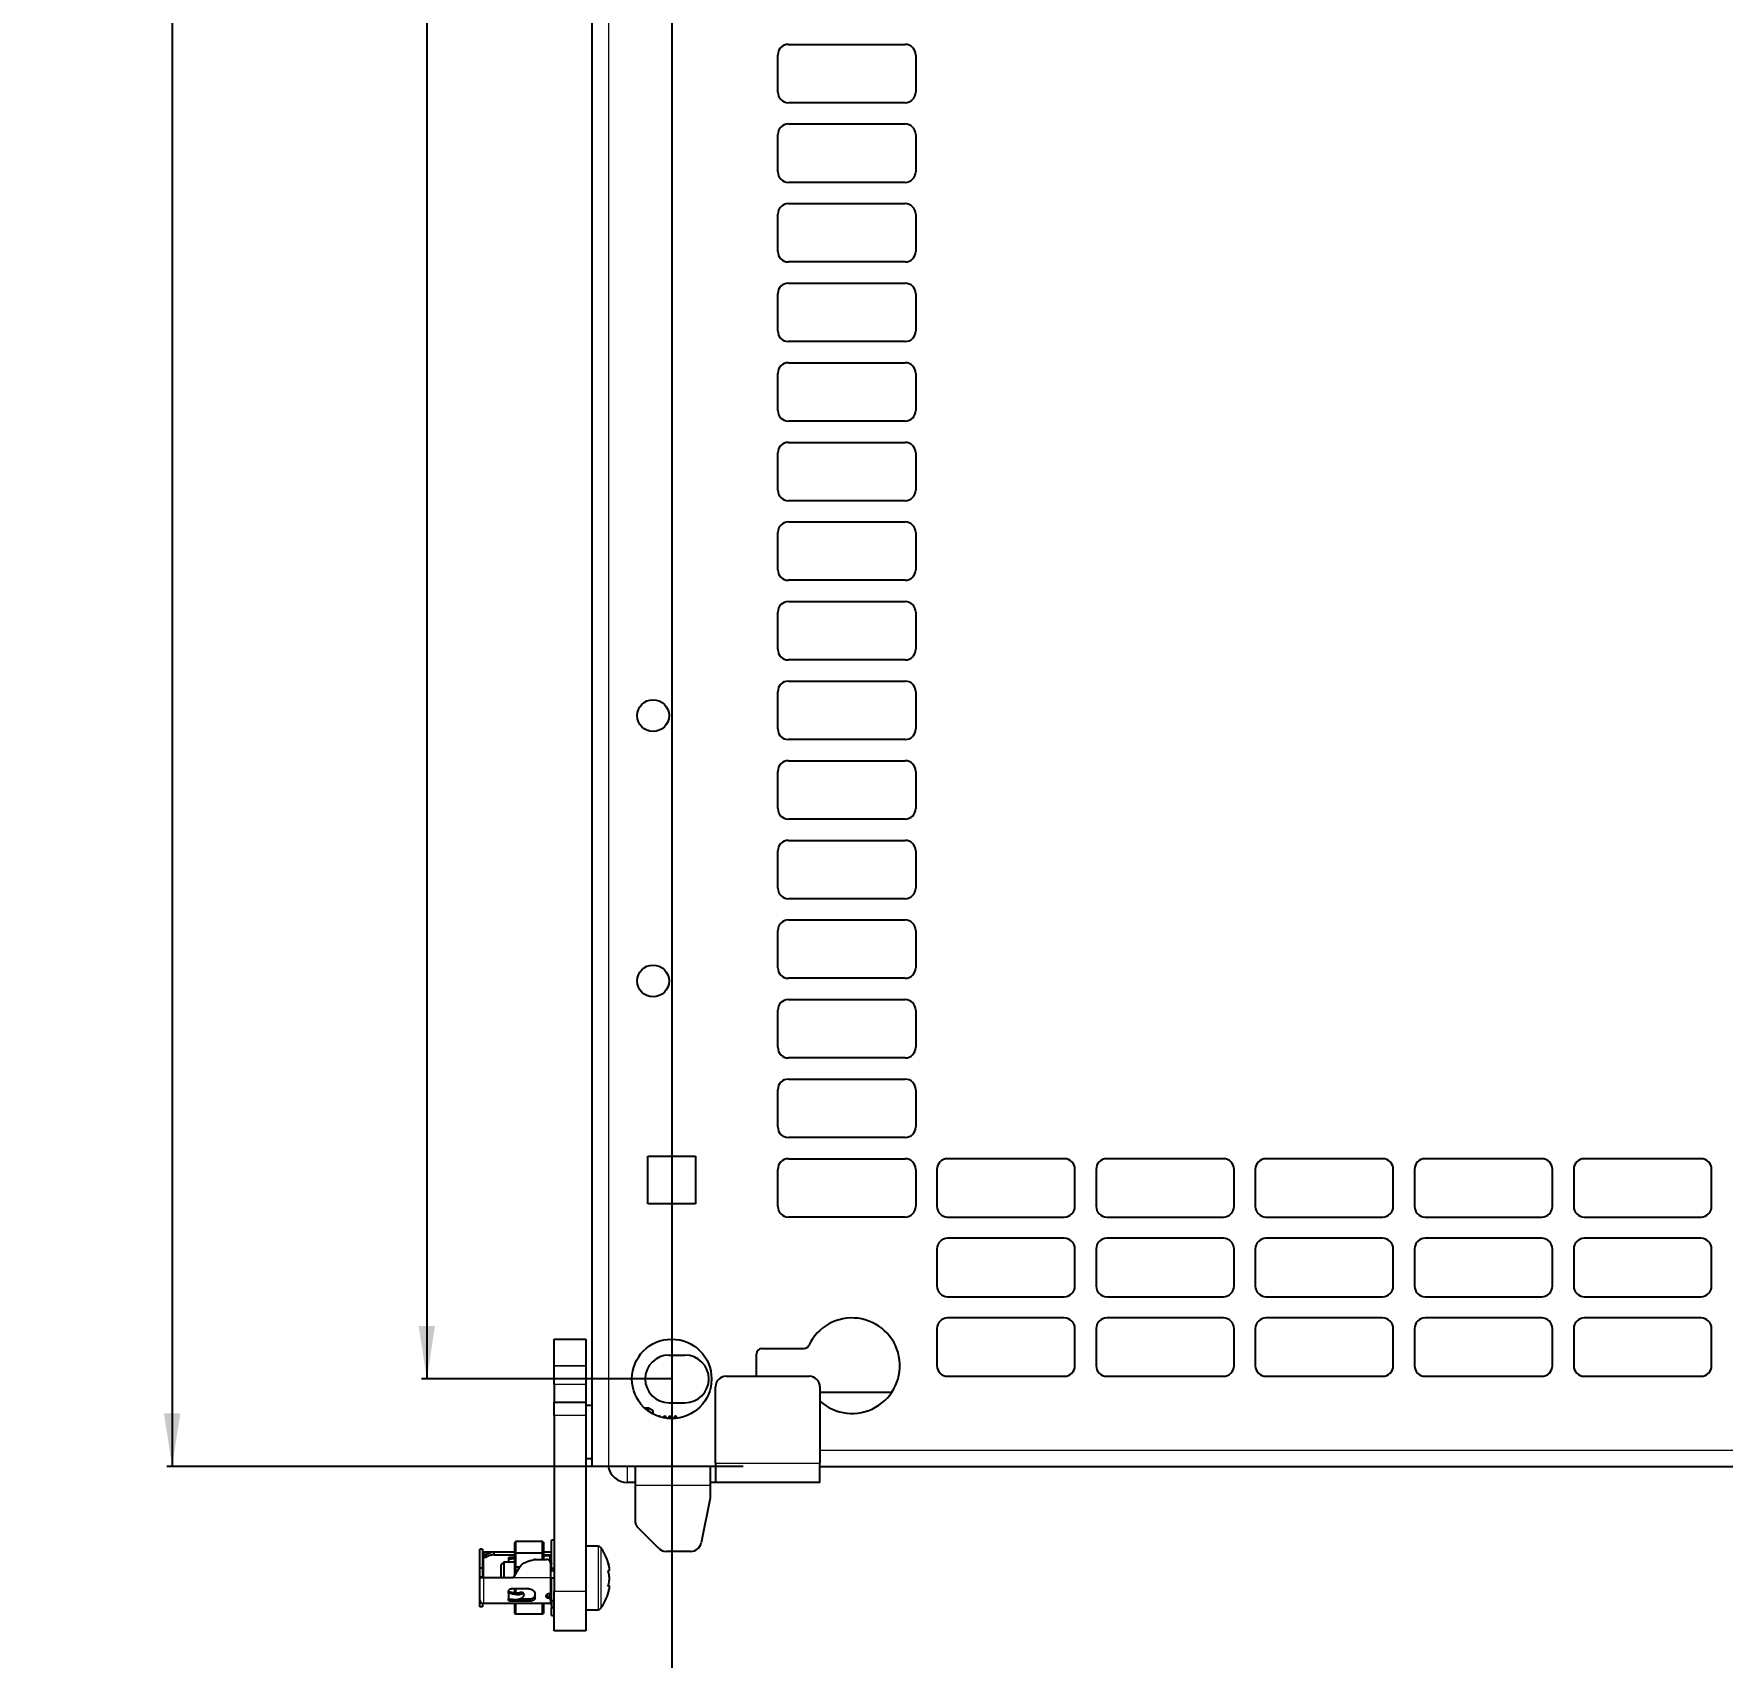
# Model space of a CAD drawing. Header units: millimetres. Extents: x -620 to 849, y 148 to 1992.
# Drawn here: x -620.1 to -301.9, y 337.1 to 643.1 of the extents above; entities that cross this region are included whole.
import ezdxf

# ---------------------------------------------------------------- set-up
doc = ezdxf.new("R2010")
doc.units = ezdxf.units.MM
doc.layers.add('FORMAT', color=7, linetype='Continuous')
doc.styles.add('SLDTEXTSTYLE0', font='TXT', dxfattribs={"width": 0.75})
doc.dimstyles.new('SLDDIMSTYLE0', dxfattribs={"dimtxt": 20, "dimasz": 10, "dimexe": 0, "dimexo": 0.0625, "dimgap": 5, "dimtad": 2, "dimdec": 1, "dimrnd": 1e-09, "dimzin": 12, "dimdsep": 46, "dimtxsty": 'SLDTEXTSTYLE0', "dimsah": 1, "dimcen": 0.09, "dimadec": 0, "dimazin": 3, "dimtfac": 1, "dimtofl": 0, "dimtmove": 0, "dimatfit": 3, "dimfxl": 0, "dimfrac": 2, "dimtolj": 1, "dimtzin": 12, "dimarcsym": 0})

# ---------------------------------------------------------------- blocks, each defined once
blk = doc.blocks.new('_D')
at = {"layer": 'FORMAT'}
for p, q in [((-486.4, 1856.06), (-595.04, 1856.06)), ((-594.04, 1856.06), (-594.04, 373.04)), ((-486.4, 373.04), (-595.04, 373.04))]:
    blk.add_line(p, q, dxfattribs=at)
for points in [[(-594.04, 1856.06), (-595.58, 1846.06), (-592.5, 1846.06)], [(-594.04, 373.04), (-592.5, 383.04), (-595.58, 383.04)]]:
    blk.add_solid(points, dxfattribs=at)
at = {"layer": 'FORMAT', "insert": (-619.82, 1085), "char_height": 20, "attachment_point": 1, "rotation": 90, "style": 'SLDTEXTSTYLE0'}
blk.add_mtext('1483', dxfattribs=at)
blk = doc.blocks.new('_D_4')
at = {"layer": 'FORMAT'}
for p, q in [((-499.89, 1114.54), (-499.89, 299.05)), ((-43.89, 1114.54), (-43.89, 299.05)), ((-499.89, 300.05), (-43.89, 300.05))]:
    blk.add_line(p, q, dxfattribs=at)
for points in [[(-499.89, 300.05), (-489.89, 298.51), (-489.89, 301.59)], [(-43.89, 300.05), (-53.89, 301.59), (-53.89, 298.51)]]:
    blk.add_solid(points, dxfattribs=at)
at = {"layer": 'FORMAT', "insert": (-294.06, 325.83), "char_height": 20, "attachment_point": 1, "style": 'SLDTEXTSTYLE0'}
blk.add_mtext('456', dxfattribs=at)
blk = doc.blocks.new('_D_5')
at = {"layer": 'FORMAT'}
for p, q in [((-499.9, 1839.55), (-547.04, 1839.55)), ((-546.04, 1839.55), (-546.04, 389.55)), ((-499.9, 389.55), (-547.04, 389.55))]:
    blk.add_line(p, q, dxfattribs=at)
for points in [[(-546.04, 1839.55), (-547.58, 1829.55), (-544.5, 1829.55)], [(-546.04, 389.55), (-544.5, 399.55), (-547.58, 399.55)]]:
    blk.add_solid(points, dxfattribs=at)
at = {"layer": 'FORMAT', "insert": (-571.82, 1085), "char_height": 20, "attachment_point": 1, "rotation": 90, "style": 'SLDTEXTSTYLE0'}
blk.add_mtext('1450', dxfattribs=at)

msp = doc.modelspace()

# ---------------------------------------------------------------- linework, layer by layer
at = {"color": 7, "linetype": 'Continuous', "lineweight": 25}
for p, q in [((-514.89, 373.05), (-514.89, 1856.05)), ((-477.89, 641.05), (-455.89, 641.05)), ((-479.89, 632.05), (-479.89, 639.05)), ((-453.89, 639.05), (-453.89, 632.05)), ((-455.89, 630.05), (-477.89, 630.05)), ((-479.89, 617.05), (-479.89, 624.05)), ((-477.89, 626.05), (-455.89, 626.05)), ((-453.89, 624.05), (-453.89, 617.05)), ((-455.89, 615.05), (-477.89, 615.05)), ((-477.89, 611.05), (-455.89, 611.05)), ((-479.89, 602.05), (-479.89, 609.05)), ((-453.89, 609.05), (-453.89, 602.05)), ((-455.89, 600.05), (-477.89, 600.05)), ((-477.89, 596.05), (-455.89, 596.05)), ((-479.89, 587.05), (-479.89, 594.05)), ((-453.89, 594.05), (-453.89, 587.05)), ((-455.89, 585.05), (-477.89, 585.05)), ((-477.89, 581.05), (-455.89, 581.05)), ((-479.89, 572.05), (-479.89, 579.05)), ((-453.89, 579.05), (-453.89, 572.05)), ((-455.89, 570.05), (-477.89, 570.05)), ((-479.89, 557.05), (-479.89, 564.05)), ((-477.89, 566.05), (-455.89, 566.05)), ((-453.89, 564.05), (-453.89, 557.05)), ((-455.89, 555.05), (-477.89, 555.05)), ((-477.89, 551.05), (-455.89, 551.05)), ((-479.89, 542.05), (-479.89, 549.05)), ((-453.89, 549.05), (-453.89, 542.05)), ((-455.89, 540.05), (-477.89, 540.05)), ((-477.89, 536.05), (-455.89, 536.05)), ((-479.89, 527.05), (-479.89, 534.05)), ((-453.89, 534.05), (-453.89, 527.05)), ((-455.89, 525.05), (-477.89, 525.05)), ((-479.89, 512.05), (-479.89, 519.05)), ((-477.89, 521.05), (-455.89, 521.05)), ((-453.89, 519.05), (-453.89, 512.05)), ((-455.89, 510.05), (-477.89, 510.05)), ((-477.89, 506.05), (-455.89, 506.05)), ((-479.89, 497.05), (-479.89, 504.05)), ((-453.89, 504.05), (-453.89, 497.05)), ((-455.89, 495.05), (-477.89, 495.05)), ((-477.89, 491.05), (-455.89, 491.05)), ((-479.89, 482.05), (-479.89, 489.05)), ((-453.89, 489.05), (-453.89, 482.05)), ((-455.89, 480.05), (-477.89, 480.05)), ((-477.89, 476.05), (-455.89, 476.05)), ((-479.89, 467.05), (-479.89, 474.05)), ((-453.89, 474.05), (-453.89, 467.05)), ((-455.89, 465.05), (-477.89, 465.05)), ((-479.89, 452.05), (-479.89, 459.05)), ((-477.89, 461.05), (-455.89, 461.05)), ((-453.89, 459.05), (-453.89, 452.05)), ((-455.89, 450.05), (-477.89, 450.05)), ((-477.89, 446.05), (-455.89, 446.05)), ((-479.89, 437.05), (-479.89, 444.05)), ((-453.89, 444.05), (-453.89, 437.05)), ((-455.89, 435.05), (-477.89, 435.05)), ((-504.39, 431.55), (-495.39, 431.55)), ((-504.39, 422.55), (-504.39, 431.55)), ((-495.39, 431.55), (-495.39, 422.55)), ((-477.89, 431.05), (-455.89, 431.05)), ((-425.89, 431.05), (-447.89, 431.05)), ((-395.89, 431.05), (-417.89, 431.05)), ((-365.89, 431.05), (-387.89, 431.05)), ((-335.89, 431.05), (-357.89, 431.05)), ((-305.89, 431.05), (-327.89, 431.05)), ((-479.89, 422.05), (-479.89, 429.05)), ((-453.89, 429.05), (-453.89, 422.05)), ((-449.89, 429.05), (-449.89, 422.05)), ((-423.89, 422.05), (-423.89, 429.05)), ((-419.89, 429.05), (-419.89, 422.05)), ((-393.89, 422.05), (-393.89, 429.05)), ((-389.89, 429.05), (-389.89, 422.05)), ((-363.89, 422.05), (-363.89, 429.05)), ((-359.89, 429.05), (-359.89, 422.05)), ((-333.89, 422.05), (-333.89, 429.05)), ((-329.89, 429.05), (-329.89, 422.05)), ((-303.89, 422.05), (-303.89, 429.05)), ((-495.39, 422.55), (-504.39, 422.55)), ((-455.89, 420.05), (-477.89, 420.05)), ((-447.89, 420.05), (-425.89, 420.05)), ((-417.89, 420.05), (-395.89, 420.05)), ((-387.89, 420.05), (-365.89, 420.05)), ((-357.89, 420.05), (-335.89, 420.05)), ((-327.89, 420.05), (-305.89, 420.05)), ((-449.89, 414.05), (-449.89, 407.05)), ((-425.89, 416.05), (-447.89, 416.05)), ((-423.89, 407.05), (-423.89, 414.05)), ((-419.89, 414.05), (-419.89, 407.05)), ((-395.89, 416.05), (-417.89, 416.05)), ((-393.89, 407.05), (-393.89, 414.05)), ((-389.89, 414.05), (-389.89, 407.05)), ((-365.89, 416.05), (-387.89, 416.05)), ((-363.89, 407.05), (-363.89, 414.05)), ((-359.89, 414.05), (-359.89, 407.05)), ((-335.89, 416.05), (-357.89, 416.05)), ((-333.89, 407.05), (-333.89, 414.05)), ((-329.89, 414.05), (-329.89, 407.05)), ((-305.89, 416.05), (-327.89, 416.05)), ((-303.89, 407.05), (-303.89, 414.05)), ((-447.89, 405.05), (-425.89, 405.05)), ((-417.89, 405.05), (-395.89, 405.05)), ((-387.89, 405.05), (-365.89, 405.05)), ((-357.89, 405.05), (-335.89, 405.05)), ((-327.89, 405.05), (-305.89, 405.05)), ((-425.89, 401.05), (-447.89, 401.05)), ((-395.89, 401.05), (-417.89, 401.05)), ((-365.89, 401.05), (-387.89, 401.05)), ((-335.89, 401.05), (-357.89, 401.05)), ((-305.89, 401.05), (-327.89, 401.05)), ((-449.89, 399.05), (-449.89, 392.05)), ((-423.89, 392.05), (-423.89, 399.05)), ((-419.89, 399.05), (-419.89, 392.05)), ((-393.89, 392.05), (-393.89, 399.05)), ((-389.89, 399.05), (-389.89, 392.05)), ((-363.89, 392.05), (-363.89, 399.05)), ((-359.89, 399.05), (-359.89, 392.05)), ((-333.89, 392.05), (-333.89, 399.05)), ((-329.89, 399.05), (-329.89, 392.05)), ((-303.89, 392.05), (-303.89, 399.05)), ((-522.04, 397.05), (-516.04, 397.05)), ((-522.04, 392.05), (-522.04, 397.05)), ((-516.04, 397.05), (-516.04, 392.05)), ((-482.89, 395.29), (-474.94, 395.29)), ((-522.04, 388.51), (-522.04, 392.05)), ((-522.04, 392.05), (-522.04, 392.05)), ((-516.04, 392.05), (-516.04, 388.51)), ((-516.04, 392.05), (-516.04, 392.05)), ((-500.39, 394.05), (-497.39, 394.05)), ((-483.89, 390.05), (-483.89, 394.29)), ((-522.04, 388.51), (-522.04, 385.16)), ((-516.04, 388.51), (-516.04, 385.16)), ((-489.64, 390.05), (-473.94, 390.05)), ((-447.89, 390.05), (-425.89, 390.05)), ((-417.89, 390.05), (-395.89, 390.05)), ((-387.89, 390.05), (-365.89, 390.05)), ((-357.89, 390.05), (-335.89, 390.05)), ((-327.89, 390.05), (-305.89, 390.05)), ((-522.04, 385.16), (-516.04, 385.16)), ((-522.04, 382.66), (-522.04, 385.16)), ((-516.04, 385.16), (-516.04, 382.66)), ((-491.64, 373.65), (-491.64, 388.05)), ((-471.94, 388.05), (-471.94, 373.65)), ((-471.94, 387.04), (-458.41, 387.04)), ((-522.04, 382.66), (-522.04, 349.55)), ((-514.89, 384.55), (-516.04, 384.55)), ((-516.04, 382.66), (-516.04, 349.55)), ((-504.26, 384.05), (-504.99, 384.05)), ((-503.39, 383.55), (-504.26, 384.05)), ((-504.26, 383.45), (-504.26, 384.05)), ((-503.39, 382.92), (-503.39, 383.55)), ((-502.26, 382.55), (-502.33, 382.46)), ((-502.12, 382.55), (-502.26, 382.55)), ((-502.26, 382.43), (-502.26, 382.55)), ((-501.98, 382.35), (-502.12, 382.55)), ((-502.12, 382.39), (-502.12, 382.55)), ((-501.26, 382.55), (-501.49, 382.22)), ((-501.12, 382.55), (-501.26, 382.55)), ((-501.26, 382.18), (-501.26, 382.55)), ((-500.81, 382.11), (-501.12, 382.55)), ((-501.12, 382.15), (-501.12, 382.55)), ((-500.26, 382.55), (-500.59, 382.08)), ((-500.39, 385.05), (-497.39, 385.05)), ((-500.12, 382.55), (-500.26, 382.55)), ((-500.26, 382.06), (-500.26, 382.55)), ((-499.77, 382.05), (-500.12, 382.55)), ((-500.12, 382.05), (-500.12, 382.55)), ((-499.26, 382.55), (-499.61, 382.06)), ((-499.14, 382.55), (-499.26, 382.55)), ((-499.26, 382.08), (-499.26, 382.55)), ((-498.89, 382.3), (-499.14, 382.55)), ((-499.14, 382.09), (-499.14, 382.55)), ((-498.89, 382.12), (-498.89, 382.3)), ((-516.04, 374.55), (-514.89, 374.55)), ((-511.79, 373.05), (-514.89, 373.05)), ((-506.79, 373.05), (-511.79, 373.05)), ((-506.79, 373.05), (-506.79, 369.45)), ((-492.64, 373.05), (-506.79, 373.05)), ((-492.64, 373.05), (-492.64, 369.45)), ((-491.64, 373.05), (-492.64, 373.05)), ((-491.64, 373.65), (-491.64, 370.05)), ((-471.94, 370.05), (-471.94, 373.65)), ((-471.94, 373.04), (-71.34, 373.04)), ((-506.79, 370.05), (-508.29, 370.05)), ((-506.79, 369.45), (-506.79, 362.88)), ((-491.64, 370.05), (-492.64, 370.05)), ((-492.64, 369.45), (-492.64, 367.05)), ((-471.94, 370.05), (-491.64, 370.05)), ((-492.64, 367.05), (-494.32, 358.66)), ((-502.38, 357.64), (-506.21, 361.46)), ((-535.54, 357.48), (-536.04, 357.48)), ((-536.04, 353.88), (-536.04, 357.48)), ((-535.54, 357.48), (-535.54, 353.88)), ((-533.34, 356.9), (-535.34, 356.9)), ((-534.84, 356.45), (-535.34, 356.45)), ((-535.34, 356.45), (-535.34, 355.99)), ((-534.84, 355.99), (-534.84, 356.45)), ((-533.34, 356.4), (-533.34, 356.9)), ((-529.44, 356.9), (-533.34, 356.9)), ((-529.33, 358.89), (-529.44, 358.67)), ((-529.44, 356.72), (-529.44, 358.67)), ((-529.33, 356.74), (-529.44, 356.72)), ((-529.44, 354.05), (-529.44, 356.72)), ((-529.33, 358.89), (-529.33, 356.74)), ((-524.24, 358.89), (-529.33, 358.89)), ((-529.33, 356.74), (-529.33, 354.05)), ((-524.24, 356.74), (-529.33, 356.74)), ((-524.24, 356.74), (-524.24, 358.89)), ((-524.04, 358.76), (-524.24, 358.89)), ((-524.24, 355.55), (-524.24, 356.74)), ((-524.04, 356.73), (-524.24, 356.74)), ((-524.04, 358.76), (-524.04, 356.73)), ((-522.74, 356.9), (-524.04, 356.9)), ((-524.04, 356.73), (-524.04, 355.55)), ((-522.04, 359.15), (-522.54, 359.15)), ((-522.54, 353.89), (-522.54, 359.15)), ((-513.72, 358.05), (-516.04, 358.05)), ((-496.28, 357.05), (-500.96, 357.05)), ((-535.54, 353.88), (-536.04, 353.88)), ((-536.04, 352.18), (-536.04, 353.88)), ((-535.54, 353.88), (-535.54, 352.18)), ((-535.34, 355.99), (-534.84, 355.99)), ((-533.34, 356.4), (-529.44, 356.4)), ((-531.54, 355.05), (-532.04, 354.55)), ((-532.04, 352.05), (-532.04, 354.55)), ((-529.44, 355.05), (-531.54, 355.05)), ((-531.54, 355.05), (-531.54, 352.05)), ((-530.64, 355.76), (-530.64, 355.59)), ((-530.64, 355.59), (-529.44, 355.71)), ((-530.64, 355.59), (-530.64, 355.05)), ((-530.14, 355.99), (-529.44, 355.99)), ((-528.59, 354.05), (-529.74, 352.05)), ((-529.33, 354.05), (-529.44, 354.05)), ((-529.44, 352.57), (-529.44, 354.05)), ((-528.59, 354.05), (-529.33, 354.05)), ((-529.33, 354.05), (-529.33, 352.77)), ((-525.64, 355.55), (-523.49, 355.55)), ((-524.04, 356.4), (-522.74, 356.4)), ((-522.84, 356.2), (-524.04, 356.2)), ((-522.84, 356.2), (-522.84, 355.17)), ((-522.84, 355.5), (-522.74, 355.5)), ((-522.54, 355.05), (-522.78, 355.05)), ((-522.74, 354.8), (-522.74, 352.05)), ((-522.54, 353.49), (-522.74, 353.5)), ((-522.54, 353.89), (-522.04, 353.89)), ((-522.54, 353.36), (-522.54, 353.89)), ((-522.04, 353.36), (-522.54, 353.36)), ((-511.65, 353.9), (-511.62, 353.9)), ((-535.54, 352.18), (-536.04, 352.18)), ((-536.04, 352.05), (-536.04, 352.18)), ((-535.34, 352.05), (-536.04, 352.05)), ((-536.04, 347.9), (-536.04, 352.05)), ((-535.54, 352.18), (-535.54, 352.05)), ((-529.74, 352.05), (-535.34, 352.05)), ((-522.54, 352.05), (-522.74, 352.05)), ((-522.54, 347.73), (-522.54, 352.05)), ((-522.54, 352.05), (-522.04, 352.05)), ((-511.69, 350.52), (-511.84, 350.52)), ((-536.04, 346.62), (-536.04, 347.9)), ((-535.54, 347.23), (-535.54, 346.62)), ((-533.34, 347.2), (-535.34, 347.2)), ((-522.74, 347.2), (-533.34, 347.2)), ((-530.64, 349.23), (-530.64, 349.56)), ((-530.64, 349.23), (-530.64, 348.1)), ((-530.64, 347.89), (-530.64, 348.1)), ((-526.84, 350), (-530.14, 350)), ((-526.84, 347.66), (-530.14, 347.66)), ((-529.44, 349.28), (-529.44, 350)), ((-529.44, 345.43), (-529.44, 347.2)), ((-529.33, 350), (-529.33, 349.23)), ((-529.33, 347.2), (-529.33, 345.21)), ((-528.56, 348.11), (-526.84, 348.11)), ((-527.76, 349), (-527.99, 349.29)), ((-527.71, 348.86), (-527.71, 348.83)), ((-525.64, 348.3), (-525.64, 348.98)), ((-524.24, 345.21), (-524.24, 347.2)), ((-524.04, 347.2), (-524.04, 345.34)), ((-523.54, 348.56), (-523.54, 348.68)), ((-522.99, 349.1), (-522.74, 349.1)), ((-522.99, 348.6), (-522.74, 348.6)), ((-522.99, 348.2), (-522.74, 348.2)), ((-522.84, 349.1), (-522.84, 348.6)), ((-522.84, 349.05), (-522.58, 349.05)), ((-522.04, 347.73), (-522.54, 347.73)), ((-522.54, 347.73), (-522.54, 346.42)), ((-522.04, 342.05), (-522.04, 349.55)), ((-516.04, 349.55), (-516.04, 342.05)), ((-535.54, 346.62), (-536.04, 346.62)), ((-529.44, 345.43), (-529.33, 345.21)), ((-524.24, 345.21), (-529.33, 345.21)), ((-524.24, 345.21), (-524.04, 345.34)), ((-522.04, 346.42), (-522.54, 346.42)), ((-522.54, 344.95), (-522.54, 346.42)), ((-522.54, 344.95), (-522.04, 344.95)), ((-516.04, 346.05), (-513.72, 346.05)), ((-516.04, 342.05), (-522.04, 342.05))]:
    msp.add_line(p, q, dxfattribs=at)
at = {"color": 8, "linetype": 'Continuous', "lineweight": 18}
for p, q in [((-511.79, 1856.05), (-511.79, 373.05)), ((-522.04, 392.05), (-516.04, 392.05)), ((-516.04, 392.05), (-522.04, 392.05)), ((-516.04, 388.51), (-522.04, 388.51)), ((-516.04, 382.66), (-522.04, 382.66)), ((-471.94, 376.14), (-71.34, 376.14)), ((-508.29, 373.05), (-508.29, 370.05)), ((-491.64, 373.65), (-471.94, 373.65)), ((-492.64, 369.45), (-506.79, 369.45)), ((-513.72, 358.05), (-513.72, 351.78)), ((-513.27, 357.82), (-513.27, 351.79)), ((-535.34, 355.99), (-535.34, 352.05)), ((-522.74, 355.5), (-522.74, 356.4)), ((-535.34, 352.05), (-535.34, 347.2)), ((-522.74, 352.05), (-529.74, 352.05)), ((-522.74, 349.1), (-522.74, 352.05)), ((-513.72, 351.78), (-513.72, 346.05)), ((-513.27, 351.79), (-513.27, 346.28)), ((-530.14, 348.11), (-530.14, 347.66)), ((-526.84, 347.66), (-526.84, 348.11)), ((-522.99, 348.6), (-522.99, 348.2)), ((-522.74, 347.2), (-522.74, 348.2)), ((-522.04, 349.55), (-516.04, 349.55))]:
    msp.add_line(p, q, dxfattribs=at)
at = {"color": 7, "linetype": 'Continuous', "lineweight": 25, "flags": 128}
for points in [[(-535.34, 356.9), (-535.48, 356.89), (-535.54, 356.87)], [(-522.54, 356.43), (-522.6, 356.41), (-522.74, 356.4)], [(-522.54, 355.52), (-522.6, 355.51), (-522.74, 355.5)], [(-511.62, 353.95), (-511.74, 354.47), (-511.8, 354.72)], [(-511.81, 349.35), (-511.74, 349.62), (-511.63, 350.13)], [(-522.84, 348.93), (-522.8, 349.01), (-522.78, 349.05)], [(-522.54, 348.98), (-522.54, 349), (-522.56, 349.02), (-522.57, 349.04), (-522.6, 349.06), (-522.63, 349.08), (-522.66, 349.09), (-522.7, 349.1), (-522.74, 349.1)], [(-522.54, 348.58), (-522.6, 348.59), (-522.74, 348.6)]]:
    msp.add_lwpolyline(points, dxfattribs=at)
at = {"color": 7, "linetype": 'Continuous', "lineweight": 25}
for centre, radius in [((-503.39, 514.55), 3), ((-503.39, 464.55), 3), ((-499.89, 389.55), 7.5)]:
    msp.add_circle(centre, radius, dxfattribs=at)
for centre, radius, start, end in [((-477.89, 639.05), 2, 90, 180), ((-455.89, 639.05), 2, 0, 90), ((-477.89, 632.05), 2, 180, 270), ((-455.89, 632.05), 2, 270, 0), ((-477.89, 624.05), 2, 90, 180), ((-455.89, 624.05), 2, 0, 90), ((-477.89, 617.05), 2, 180, 270), ((-455.89, 617.05), 2, 270, 0), ((-477.89, 609.05), 2, 90, 180), ((-455.89, 609.05), 2, 0, 90), ((-477.89, 602.05), 2, 180, 270), ((-455.89, 602.05), 2, 270, 0), ((-477.89, 594.05), 2, 90, 180), ((-455.89, 594.05), 2, 0, 90), ((-477.89, 587.05), 2, 180, 270), ((-455.89, 587.05), 2, 270, 0), ((-477.89, 579.05), 2, 90, 180), ((-455.89, 579.05), 2, 0, 90), ((-477.89, 572.05), 2, 180, 270), ((-455.89, 572.05), 2, 270, 0), ((-477.89, 564.05), 2, 90, 180), ((-455.89, 564.05), 2, 0, 90), ((-477.89, 557.05), 2, 180, 270), ((-455.89, 557.05), 2, 270, 0), ((-477.89, 549.05), 2, 90, 180), ((-455.89, 549.05), 2, 0, 90), ((-477.89, 542.05), 2, 180, 270), ((-455.89, 542.05), 2, 270, 0), ((-477.89, 534.05), 2, 90, 180), ((-455.89, 534.05), 2, 0, 90), ((-477.89, 527.05), 2, 180, 270), ((-455.89, 527.05), 2, 270, 0), ((-477.89, 519.05), 2, 90, 180), ((-455.89, 519.05), 2, 0, 90), ((-477.89, 512.05), 2, 180, 270), ((-455.89, 512.05), 2, 270, 0), ((-477.89, 504.05), 2, 90, 180), ((-455.89, 504.05), 2, 0, 90), ((-477.89, 497.05), 2, 180, 270), ((-455.89, 497.05), 2, 270, 0), ((-477.89, 489.05), 2, 90, 180), ((-455.89, 489.05), 2, 0, 90), ((-477.89, 482.05), 2, 180, 270), ((-455.89, 482.05), 2, 270, 0), ((-477.89, 474.05), 2, 90, 180), ((-455.89, 474.05), 2, 0, 90), ((-477.89, 467.05), 2, 180, 270), ((-455.89, 467.05), 2, 270, 0), ((-477.89, 459.05), 2, 90, 180), ((-455.89, 459.05), 2, 0, 90), ((-477.89, 452.05), 2, 180, 270), ((-455.89, 452.05), 2, 270, 0), ((-477.89, 444.05), 2, 90, 180), ((-455.89, 444.05), 2, 0, 90), ((-477.89, 437.05), 2, 180, 270), ((-455.89, 437.05), 2, 270, 0), ((-477.89, 429.05), 2, 90, 180), ((-455.89, 429.05), 2, 0, 90), ((-447.89, 429.05), 2, 90, 180), ((-425.89, 429.05), 2, 0, 90), ((-417.89, 429.05), 2, 90, 180), ((-395.89, 429.05), 2, 0, 90), ((-387.89, 429.05), 2, 90, 180), ((-365.89, 429.05), 2, 0, 90), ((-357.89, 429.05), 2, 90, 180), ((-335.89, 429.05), 2, 0, 90), ((-327.89, 429.05), 2, 90, 180), ((-305.89, 429.05), 2, 0, 90), ((-477.89, 422.05), 2, 180, 270), ((-455.89, 422.05), 2, 270, 0), ((-447.89, 422.05), 2, 180, 270), ((-425.89, 422.05), 2, 270, 0), ((-417.89, 422.05), 2, 180, 270), ((-395.89, 422.05), 2, 270, 0), ((-387.89, 422.05), 2, 180, 270), ((-365.89, 422.05), 2, 270, 0), ((-357.89, 422.05), 2, 180, 270), ((-335.89, 422.05), 2, 270, 0), ((-327.89, 422.05), 2, 180, 270), ((-305.89, 422.05), 2, 270, 0), ((-447.89, 414.05), 2, 90, 180), ((-425.89, 414.05), 2, 0, 90), ((-417.89, 414.05), 2, 90, 180), ((-395.89, 414.05), 2, 0, 90), ((-387.89, 414.05), 2, 90, 180), ((-365.89, 414.05), 2, 0, 90), ((-357.89, 414.05), 2, 90, 180), ((-335.89, 414.05), 2, 0, 90), ((-327.89, 414.05), 2, 90, 180), ((-305.89, 414.05), 2, 0, 90), ((-447.89, 407.05), 2, 180, 270), ((-425.89, 407.05), 2, 270, 0), ((-417.89, 407.05), 2, 180, 270), ((-395.89, 407.05), 2, 270, 0), ((-387.89, 407.05), 2, 180, 270), ((-365.89, 407.05), 2, 270, 0), ((-357.89, 407.05), 2, 180, 270), ((-335.89, 407.05), 2, 270, 0), ((-327.89, 407.05), 2, 180, 270), ((-305.89, 407.05), 2, 270, 0), ((-465.89, 392.04), 9, 227.7612, 154.8493), ((-447.89, 399.05), 2, 90, 180), ((-425.89, 399.05), 2, 0, 90), ((-417.89, 399.05), 2, 90, 180), ((-395.89, 399.05), 2, 0, 90), ((-387.89, 399.05), 2, 90, 180), ((-365.89, 399.05), 2, 0, 90), ((-357.89, 399.05), 2, 90, 180), ((-335.89, 399.05), 2, 0, 90), ((-327.89, 399.05), 2, 90, 180), ((-305.89, 399.05), 2, 0, 90), ((-482.89, 394.29), 1, 90, 180), ((-474.94, 396.29), 1, 270, 334.8493), ((-500.39, 389.55), 4.5, 90, 270), ((-497.39, 389.55), 4.5, 270, 90), ((-447.89, 392.05), 2, 180, 270), ((-425.89, 392.05), 2, 270, 0), ((-417.89, 392.05), 2, 180, 270), ((-395.89, 392.05), 2, 270, 0), ((-387.89, 392.05), 2, 180, 270), ((-365.89, 392.05), 2, 270, 0), ((-357.89, 392.05), 2, 180, 270), ((-335.89, 392.05), 2, 270, 0), ((-327.89, 392.05), 2, 180, 270), ((-305.89, 392.05), 2, 270, 0), ((-489.64, 388.05), 2, 90, 180), ((-473.94, 388.05), 2, 0, 90), ((-508.29, 373.65), 3.6, 189.5941, 270), ((-504.79, 362.88), 2, 180, 225), ((-522.74, 357.1), 0.2, 270, 0), ((-513.72, 357.51), 0.54, 35.2515, 90), ((-521.44, 352.05), 10, 15.4963, 35.2515), ((-500.96, 359.05), 2, 225, 270), ((-496.28, 359.05), 2, 270, 348.6901), ((-535.34, 356.2), 0.2, 90, 180), ((-525.64, 354.8), 0.75, 90, 105.0484), ((-523.49, 354.8), 0.75, 0, 90), ((-522.64, 355.13), 0.0996, 305.5332, 356.0721), ((-535.34, 347.9), 0.7, 180, 270), ((-522.72, 348.02), 0.183, 7.3339, 95.8124), ((-522.74, 347), 0.2, 0, 90), ((-521.44, 352.05), 10, 324.7485, 344.3485), ((-513.72, 346.59), 0.54, 270, 324.7485)]:
    msp.add_arc(centre, radius, start, end, dxfattribs=at)
for points, knots in [([(-535.34, 356.9), (-535.34, 356.87), (-535.34, 356.81), (-535.34, 356.56), (-535.34, 356.45)], [0, 0, 0, 0, 0.559866, 1, 1, 1, 1]), ([(-533.34, 356.9), (-533.62, 356.87), (-534.12, 356.81), (-534.62, 356.56), (-534.84, 356.45)], [0, 0, 0, 0, 0.5599109, 1, 1, 1, 1]), ([(-533.34, 356.4), (-533.62, 356.38), (-534.12, 356.33), (-534.62, 356.1), (-534.84, 355.99)], [0, 0, 0, 0, 0.559868, 1, 1, 1, 1]), ([(-530.64, 355.76), (-530.64, 355.78), (-530.62, 355.84), (-530.54, 355.91), (-530.41, 355.96), (-530.27, 355.99), (-530.18, 355.99), (-530.14, 355.99)], [0, 0, 0, 0, 0.214295, 0.42863, 0.64223, 0.856153, 1, 1, 1, 1]), ([(-528.59, 354.05), (-528.42, 354.27), (-528.07, 354.71), (-527.08, 355.18), (-526.32, 355.39), (-525.84, 355.52)], [0, 0, 0, 0, 0.2540266, 0.5265912, 1, 1, 1, 1]), ([(-522.54, 354.83), (-522.54, 354.82), (-522.54, 354.8), (-522.56, 354.77), (-522.6, 354.74), (-522.68, 354.73), (-522.73, 354.72), (-522.75, 354.71)], [0, 0, 0, 0, 0.187462, 0.362386, 0.517277, 0.750642, 1, 1, 1, 1]), ([(-522.54, 353.76), (-522.54, 353.75), (-522.54, 353.74), (-522.56, 353.71), (-522.6, 353.69), (-522.67, 353.69), (-522.72, 353.7), (-522.74, 353.7)], [0, 0, 0, 0, 0.195302, 0.377541, 0.538909, 0.761383, 1, 1, 1, 1]), ([(-511.84, 349.25), (-511.84, 349.25), (-511.84, 349.26), (-511.83, 349.28), (-511.79, 349.43), (-511.71, 349.75), (-511.64, 350.12), (-511.61, 350.4), (-511.63, 350.55), (-511.71, 350.51), (-511.79, 350.49), (-511.82, 350.49), (-511.84, 350.51), (-511.84, 350.53), (-511.84, 350.55), (-511.84, 350.58), (-511.83, 350.64), (-511.77, 350.88), (-511.68, 351.24), (-511.61, 351.73), (-511.62, 352.23), (-511.68, 352.66), (-511.76, 352.98), (-511.82, 353.2), (-511.83, 353.27), (-511.84, 353.31), (-511.84, 353.34), (-511.84, 353.37), (-511.83, 353.39), (-511.79, 353.43), (-511.7, 353.42), (-511.63, 353.45), (-511.61, 353.6), (-511.63, 353.92), (-511.71, 354.31), (-511.79, 354.65), (-511.83, 354.79), (-511.84, 354.83), (-511.84, 354.85), (-511.84, 354.85), (-511.84, 354.84), (-511.83, 354.81), (-511.79, 354.67), (-511.76, 354.54), (-511.74, 354.45)], [0, 0, 0, 0, 0.002669, 0.006422, 0.016822, 0.063309, 0.118617, 0.153644, 0.188957, 0.265945, 0.291246, 0.303925, 0.310299, 0.31305, 0.315831, 0.318218, 0.322425, 0.335452, 0.396277, 0.457638, 0.493644, 0.54503, 0.602606, 0.617005, 0.624239, 0.627149, 0.630093, 0.632606, 0.636406, 0.647212, 0.695726, 0.751897, 0.78647, 0.821241, 0.889001, 0.922439, 0.936242, 0.940574, 0.943357, 0.945726, 0.94809, 0.952284, 0.965237, 1, 1, 1, 1]), ([(-511.62, 353.91), (-511.62, 353.91), (-511.61, 353.9), (-511.62, 353.95), (-511.62, 353.95)], [0, 0, 0, 0, 0.963374, 1, 1, 1, 1]), ([(-530.64, 349.56), (-530.64, 349.61), (-530.62, 349.7), (-530.54, 349.84), (-530.41, 349.94), (-530.27, 349.99), (-530.18, 350), (-530.14, 350)], [0, 0, 0, 0, 0.2143729, 0.4287785, 0.6425919, 0.8566662, 1, 1, 1, 1]), ([(-530.64, 349.52), (-530.21, 349.43), (-529.62, 349.29), (-528.81, 349.18), (-528.51, 349.3), (-528.37, 349.36)], [0, 0, 0, 0, 0.56666, 0.780905, 1, 1, 1, 1]), ([(-530.64, 349.23), (-530.14, 349.13), (-529.47, 348.98), (-528.58, 348.87), (-528.27, 348.99), (-528.12, 349.05)], [0, 0, 0, 0, 0.587693, 0.790818, 1, 1, 1, 1]), ([(-530.64, 348.1), (-530.14, 348.04), (-529.47, 347.95), (-528.58, 348.06), (-528.27, 348.23), (-528.12, 348.32)], [0, 0, 0, 0, 0.587693, 0.790818, 1, 1, 1, 1]), ([(-530.14, 347.66), (-530.2, 347.66), (-530.31, 347.66), (-530.46, 347.7), (-530.57, 347.76), (-530.63, 347.82), (-530.64, 347.87), (-530.64, 347.89)], [0, 0, 0, 0, 0.214445, 0.428893, 0.643239, 0.857188, 1, 1, 1, 1]), ([(-528.37, 349.36), (-528.32, 349.37), (-528.22, 349.4), (-528.1, 349.38), (-528.05, 349.35), (-528.03, 349.33)], [0, 0, 0, 0, 0.369126, 0.738256, 1, 1, 1, 1]), ([(-527.71, 348.86), (-527.72, 348.9), (-527.73, 348.97), (-527.8, 349.05), (-527.91, 349.08), (-528.03, 349.08), (-528.1, 349.06), (-528.12, 349.05)], [0, 0, 0, 0, 0.225883, 0.451767, 0.67765, 0.903524, 1, 1, 1, 1]), ([(-528.12, 348.32), (-528.07, 348.35), (-527.97, 348.4), (-527.85, 348.51), (-527.76, 348.65), (-527.72, 348.75), (-527.71, 348.81), (-527.71, 348.83)], [0, 0, 0, 0, 0.225867, 0.451734, 0.677598, 0.903479, 1, 1, 1, 1]), ([(-527.99, 349.29), (-528, 349.3), (-528.01, 349.32), (-528.03, 349.33), (-528.03, 349.33)], [0, 0, 0, 0, 0.872289, 1, 1, 1, 1]), ([(-526.84, 350), (-526.71, 349.99), (-526.44, 349.96), (-526.08, 349.78), (-525.81, 349.52), (-525.66, 349.23), (-525.65, 349.05), (-525.64, 348.98)], [0, 0, 0, 0, 0.213238, 0.42649, 0.63916, 0.849598, 1, 1, 1, 1]), ([(-526.84, 348.11), (-526.71, 348.11), (-526.44, 348.12), (-526.08, 348.22), (-525.81, 348.37), (-525.66, 348.56), (-525.65, 348.71), (-525.64, 348.77)], [0, 0, 0, 0, 0.212875, 0.425767, 0.637937, 0.847353, 1, 1, 1, 1]), ([(-525.64, 348.3), (-525.65, 348.22), (-525.68, 348.05), (-525.88, 347.86), (-526.18, 347.73), (-526.51, 347.66), (-526.74, 347.66), (-526.84, 347.66)], [0, 0, 0, 0, 0.212833, 0.42585, 0.635542, 0.846587, 1, 1, 1, 1]), ([(-523.54, 348.68), (-523.54, 348.73), (-523.52, 348.82), (-523.43, 348.94), (-523.29, 349.04), (-523.14, 349.09), (-523.03, 349.1), (-522.99, 349.1)], [0, 0, 0, 0, 0.214305, 0.42865, 0.642279, 0.856223, 1, 1, 1, 1]), ([(-522.99, 348.2), (-523.05, 348.21), (-523.18, 348.21), (-523.34, 348.27), (-523.47, 348.36), (-523.53, 348.46), (-523.54, 348.53), (-523.54, 348.56)], [0, 0, 0, 0, 0.2143929, 0.4287887, 0.6430611, 0.8568545, 1, 1, 1, 1]), ([(-523.5, 348.83), (-523.48, 348.79), (-523.43, 348.72), (-523.29, 348.65), (-523.14, 348.61), (-523.03, 348.6), (-522.99, 348.6)], [0, 0, 0, 0, 0.252501, 0.531568, 0.811143, 1, 1, 1, 1])]:
    msp.add_open_spline(points, degree=3, knots=knots, dxfattribs=at)
at = {"color": 8, "linetype": 'Continuous', "lineweight": 18}
msp.add_open_spline([(-528.12, 349.05), (-528.16, 349.1), (-528.23, 349.19), (-528.31, 349.29), (-528.35, 349.34), (-528.37, 349.36)], degree=3, knots=[0, 0, 0, 0, 0.502362, 0.815418, 1, 1, 1, 1], dxfattribs=at)

# ---------------------------------------------------------------- dimensions: what is measured, and where the dimension line sits
at = {"layer": 'FORMAT'}
for base, p1, p2, angle, picture, middle in [((-594.04, 373.04), (-486.39, 1856.06), (-486.39, 373.04), 90, '_D', (-594.04, 1114.55)), ((-546.04, 389.55), (-499.89, 1839.55), (-499.89, 389.55), 90, '_D_5', (-546.04, 1114.55)), ((-43.89, 300.05), (-499.89, 1114.55), (-43.89, 1114.55), 0, '_D_4', (-271.89, 300.05))]:
    dim = msp.add_linear_dim(base=base, p1=p1, p2=p2, angle=angle, dimstyle='SLDDIMSTYLE0', dxfattribs=at)
    dim.commit()
    dim.dimension.update_dxf_attribs({"geometry": picture, "text_midpoint": middle, "dimtype": 160})

doc.saveas('drawing.dxf')
